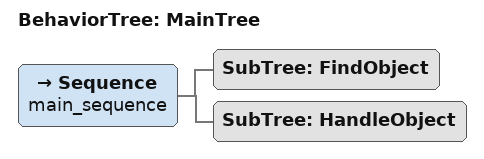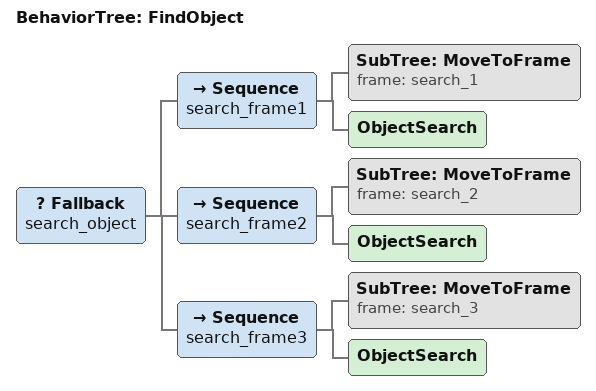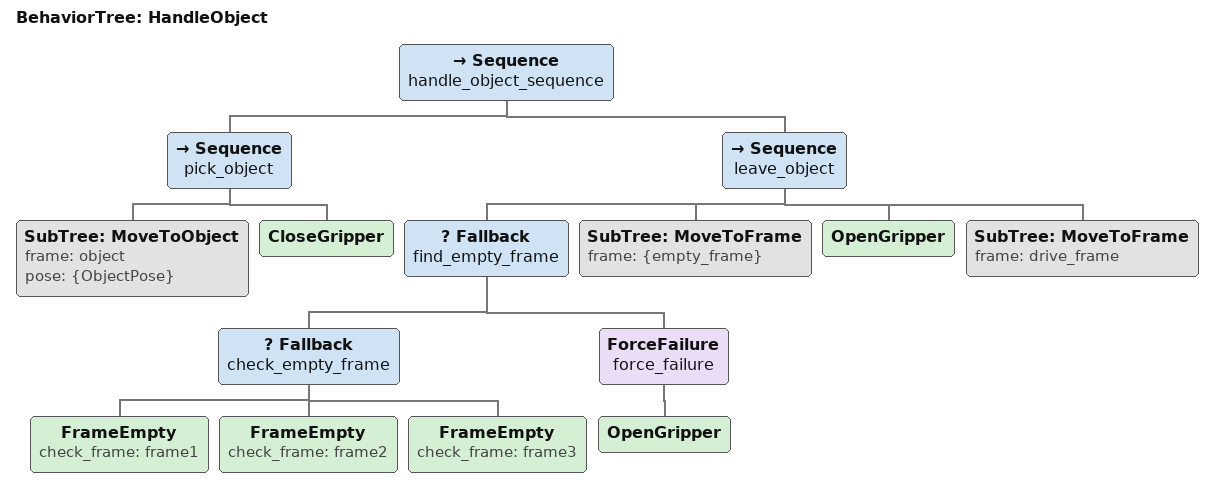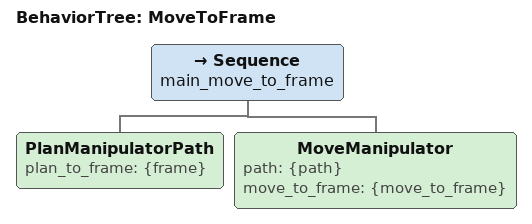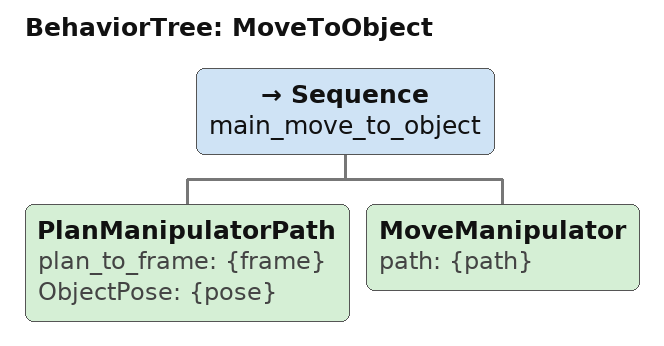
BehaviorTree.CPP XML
<root main_tree_to_execute="MainTree">

  <BehaviorTree ID="MainTree">
    <Sequence name="main_sequence">
      <SubTree ID="FindObject"/>
      <SubTree ID="HandleObject"/>
    </Sequence>
  </BehaviorTree>

  <BehaviorTree ID="FindObject">
    <Fallback name="search_object">
      <Sequence name="search_frame1">
        <SubTree ID="MoveToFrame" frame="search_1"/>
        <ObjectSearch/>
      </Sequence>
      <Sequence name="search_frame2">
        <SubTree ID="MoveToFrame" frame="search_2"/>
        <ObjectSearch/>
      </Sequence>
      <Sequence name="search_frame3">
        <SubTree ID="MoveToFrame" frame="search_3"/>
        <ObjectSearch/>
      </Sequence>
    </Fallback>
  </BehaviorTree>

  <BehaviorTree ID="HandleObject">
    <Sequence name="handle_object_sequence">
      <Sequence name="pick_object">
        <SubTree ID="MoveToObject" frame="object" pose="{ObjectPose}"/>
        <CloseGripper/>
      </Sequence>
      <Sequence name="leave_object">
        <Fallback name="find_empty_frame">
          <Fallback name="check_empty_frame">
            <FrameEmpty check_frame="frame1"/>
            <FrameEmpty check_frame="frame2"/>
            <FrameEmpty check_frame="frame3"/>
          </Fallback>
          <ForceFailure name="force_failure">
            <OpenGripper/>
          </ForceFailure>
        </Fallback>
        <SubTree ID="MoveToFrame" frame="{empty_frame}"/>
        <OpenGripper/>
        <SubTree ID="MoveToFrame" frame="drive_frame"/>
      </Sequence>
    </Sequence>
  </BehaviorTree>

  <BehaviorTree ID="MoveToFrame">
    <Sequence name="main_move_to_frame">
      <PlanManipulatorPath plan_to_frame="{frame}"/>
      <MoveManipulator path="{path}" move_to_frame="{move_to_frame}"/>
    </Sequence>
  </BehaviorTree>

  <BehaviorTree ID="MoveToObject">
    <Sequence name="main_move_to_object">
      <PlanManipulatorPath plan_to_frame="{frame}" ObjectPose="{pose}"/>
      <MoveManipulator path="{path}"/>
    </Sequence>
  </BehaviorTree>

</root>
